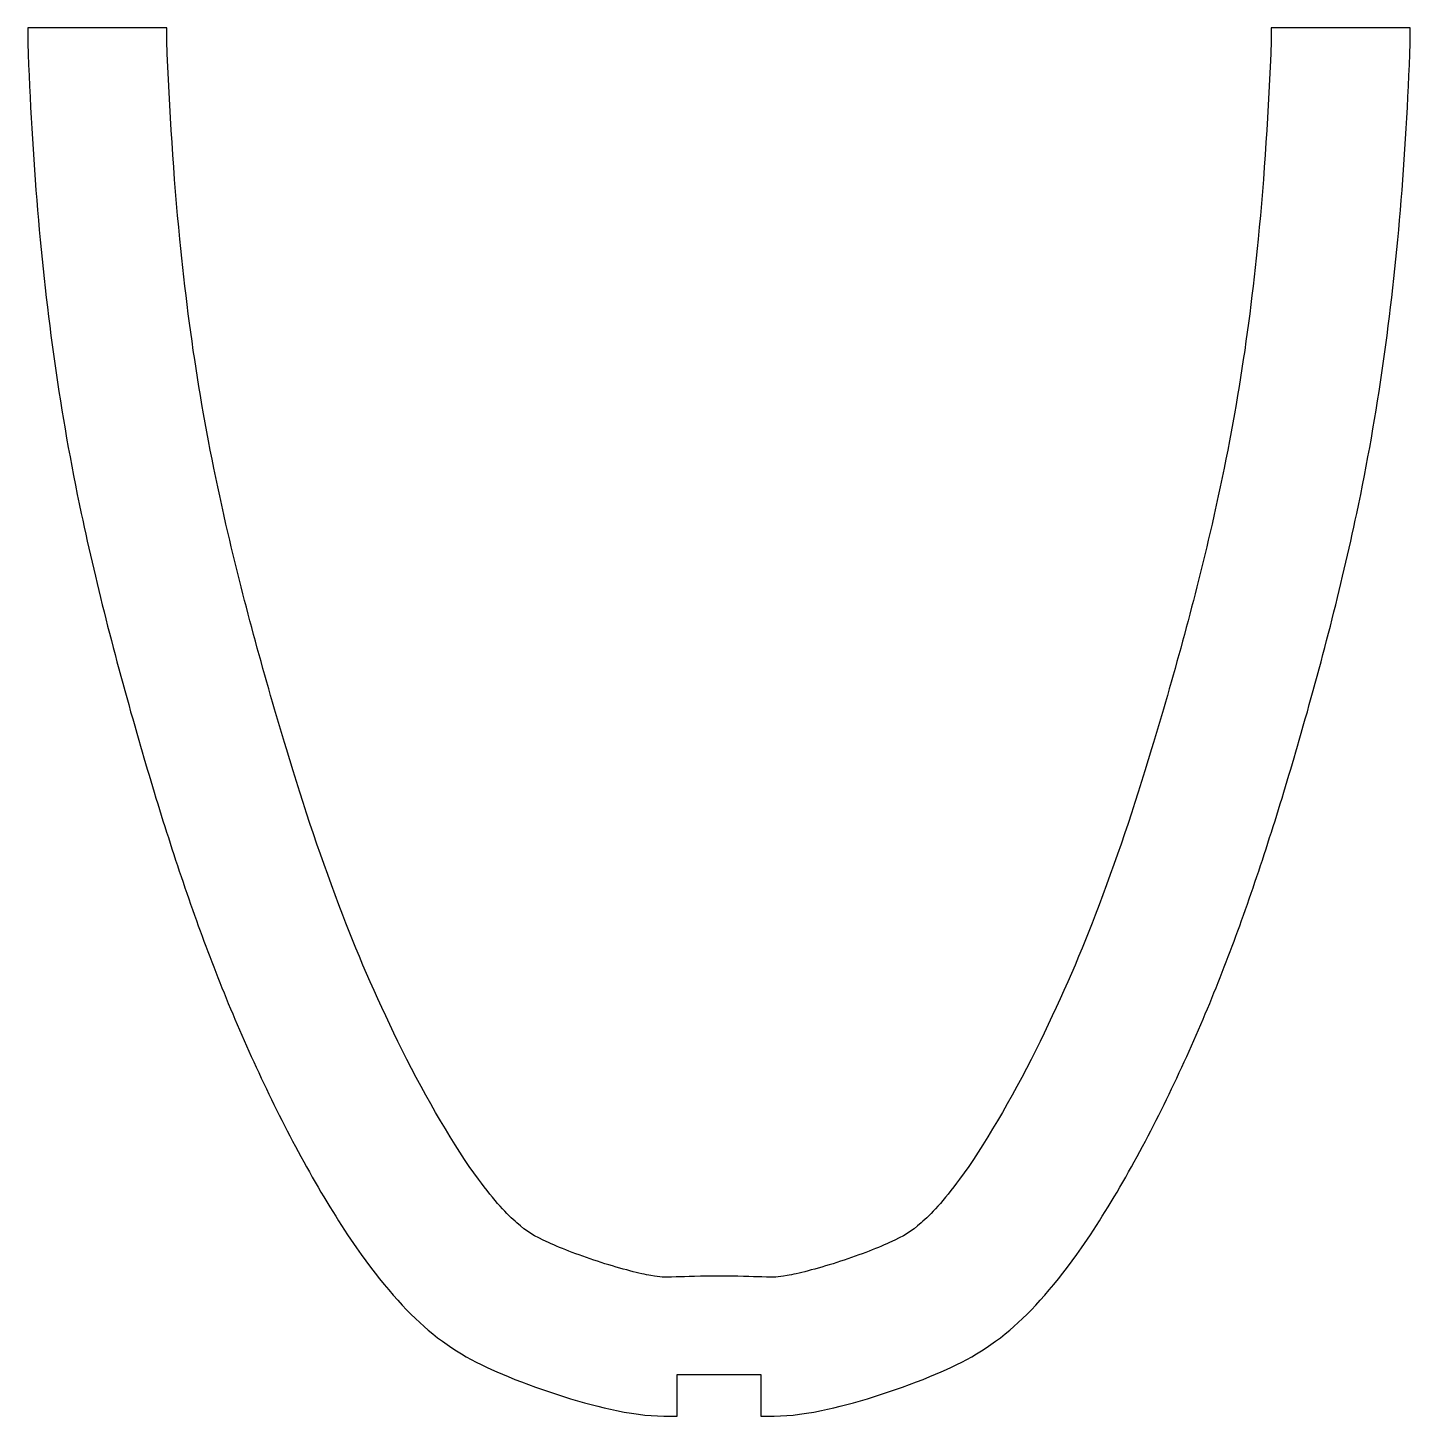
# Model space of a CAD drawing. Header units: millimetres. Extents: x -24.9 to 24.9, y 25.6 to 75.5.
import ezdxf

# ---------------------------------------------------------------- set-up
doc = ezdxf.new("R2010")
doc.units = ezdxf.units.MM
doc.layers.get('0').update_dxf_attribs({"linetype": 'CONTINUOUS'})

msp = doc.modelspace()

# ---------------------------------------------------------------- linework, layer by layer
for p, q in [((-19.855, 75.539), (-24.855, 75.539)), ((-24.855, 75.539), (-24.855, 74.98)), ((-19.855, 75.072), (-19.855, 75.539)), ((24.855, 75.539), (19.855, 75.539)), ((19.855, 75.539), (19.855, 75.072)), ((24.855, 74.98), (24.855, 75.539)), ((-1.5, 25.626), (-1.5, 27.126)), ((-1.5, 27.126), (1.5, 27.126)), ((1.5, 27.126), (1.5, 25.626))]:
    msp.add_line(p, q)
for points, knots in [([(-24.855, 74.98), (-24.779, 72.902), (-24.662, 70.902), (-24.501, 68.978), (-24.182, 65.176), (-23.702, 61.722), (-22.932, 58.08), (-22.372, 55.434), (-21.648, 52.641), (-20.864, 49.928), (-20.213, 47.675), (-19.542, 45.534), (-18.79, 43.44), (-18.084, 41.474), (-17.278, 39.481), (-16.275, 37.388), (-15.319, 35.392), (-14.183, 33.326), (-13.032, 31.673), (-12.142, 30.395), (-11.268, 29.404), (-10.454, 28.717), (-9.552, 27.956), (-8.674, 27.489), (-7.583, 27.044), (-6.32, 26.528), (-4.821, 26.059), (-3.685, 25.824), (-2.923, 25.667), (-2.362, 25.621), (-1.763, 25.623), (-1.678, 25.623), (-1.59, 25.625), (-1.5, 25.626)], [-0.9993402, -0.9993402, -0.9993402, -0.9993402, -0.9153685, -0.9153685, -0.9153685, -0.7494028, -0.7494028, -0.7494028, -0.6288324, -0.6288324, -0.6288324, -0.5287594, -0.5287594, -0.5287594, -0.4348217, -0.4348217, -0.4348217, -0.345247, -0.345247, -0.345247, -0.2760324, -0.2760324, -0.2760324, -0.1993308, -0.1993308, -0.1993308, -0.1105812, -0.1105812, -0.1105812, -0.0510695, -0.0510695, -0.0510695, -0.0426065, -0.0426065, -0.0426065, -0.0426065]), ([(0.003, 30.66), (-0.622, 30.661), (-1.201, 30.635), (-1.538, 30.627), (-2.045, 30.614), (-2.075, 30.614), (-2.449, 30.678), (-2.817, 30.741), (-3.492, 30.91), (-4.24, 31.15), (-4.946, 31.377), (-5.661, 31.646), (-6.13, 31.862), (-6.665, 32.108), (-6.902, 32.255), (-7.271, 32.574), (-7.605, 32.863), (-8.079, 33.362), (-8.652, 34.143), (-9.508, 35.308), (-10.516, 37.031), (-11.39, 38.779), (-12.213, 40.426), (-12.919, 42.06), (-13.529, 43.64), (-14.276, 45.572), (-14.917, 47.509), (-15.555, 49.611), (-16.322, 52.136), (-17.06, 54.831), (-17.649, 57.356), (-18.497, 60.995), (-19.026, 64.277), (-19.386, 67.943), (-19.607, 70.189), (-19.762, 72.564), (-19.855, 75.072)], [0, 0, 0, 0, 0.0399164, 0.0399164, 0.0399164, 0.0999216, 0.0999216, 0.0999216, 0.1590355, 0.1590355, 0.1590355, 0.2148241, 0.2148241, 0.2148241, 0.278508, 0.278508, 0.278508, 0.3361832, 0.3361832, 0.3361832, 0.4222282, 0.4222282, 0.4222282, 0.5032773, 0.5032773, 0.5032773, 0.6023825, 0.6023825, 0.6023825, 0.7214196, 0.7214196, 0.7214196, 0.8929662, 0.8929662, 0.8929662, 0.9980823, 0.9980823, 0.9980823, 0.9980823]), ([(19.855, 75.072), (19.762, 72.564), (19.607, 70.189), (19.386, 67.943), (19.026, 64.277), (18.497, 60.995), (17.649, 57.356), (17.06, 54.831), (16.322, 52.136), (15.555, 49.611), (14.917, 47.509), (14.276, 45.572), (13.529, 43.64), (12.919, 42.06), (12.213, 40.426), (11.39, 38.779), (10.516, 37.031), (9.508, 35.308), (8.652, 34.143), (8.079, 33.362), (7.605, 32.863), (7.271, 32.574), (6.902, 32.255), (6.665, 32.108), (6.13, 31.862), (5.661, 31.646), (4.946, 31.377), (4.24, 31.15), (3.492, 30.91), (2.817, 30.741), (2.449, 30.678), (2.075, 30.614), (2.045, 30.614), (1.538, 30.627), (1.202, 30.635), (0.625, 30.661), (0.003, 30.66)], [-0.9980823, -0.9980823, -0.9980823, -0.9980823, -0.8929662, -0.8929662, -0.8929662, -0.7214196, -0.7214196, -0.7214196, -0.6023825, -0.6023825, -0.6023825, -0.5032773, -0.5032773, -0.5032773, -0.4222282, -0.4222282, -0.4222282, -0.3361832, -0.3361832, -0.3361832, -0.278508, -0.278508, -0.278508, -0.2148241, -0.2148241, -0.2148241, -0.1590355, -0.1590355, -0.1590355, -0.0999216, -0.0999216, -0.0999216, -0.0399164, -0.0399164, -0.0399164, -0.000119, -0.000119, -0.000119, -0.000119]), ([(1.5, 25.626), (1.59, 25.625), (1.678, 25.623), (1.763, 25.623), (2.362, 25.621), (2.923, 25.667), (3.685, 25.824), (4.821, 26.059), (6.32, 26.528), (7.583, 27.044), (8.674, 27.489), (9.552, 27.956), (10.454, 28.717), (11.268, 29.404), (12.142, 30.395), (13.032, 31.673), (14.183, 33.326), (15.319, 35.392), (16.275, 37.388), (17.278, 39.481), (18.084, 41.474), (18.79, 43.44), (19.542, 45.534), (20.213, 47.675), (20.864, 49.928), (21.648, 52.641), (22.372, 55.434), (22.932, 58.08), (23.702, 61.722), (24.182, 65.176), (24.501, 68.978), (24.662, 70.902), (24.779, 72.902), (24.855, 74.98)], [0.0426065, 0.0426065, 0.0426065, 0.0426065, 0.0510695, 0.0510695, 0.0510695, 0.1105812, 0.1105812, 0.1105812, 0.1993308, 0.1993308, 0.1993308, 0.2760324, 0.2760324, 0.2760324, 0.345247, 0.345247, 0.345247, 0.4348217, 0.4348217, 0.4348217, 0.5287594, 0.5287594, 0.5287594, 0.6288324, 0.6288324, 0.6288324, 0.7494028, 0.7494028, 0.7494028, 0.9153685, 0.9153685, 0.9153685, 0.9993402, 0.9993402, 0.9993402, 0.9993402])]:
    msp.add_open_spline(points, degree=3, knots=knots)

doc.saveas('drawing.dxf')
